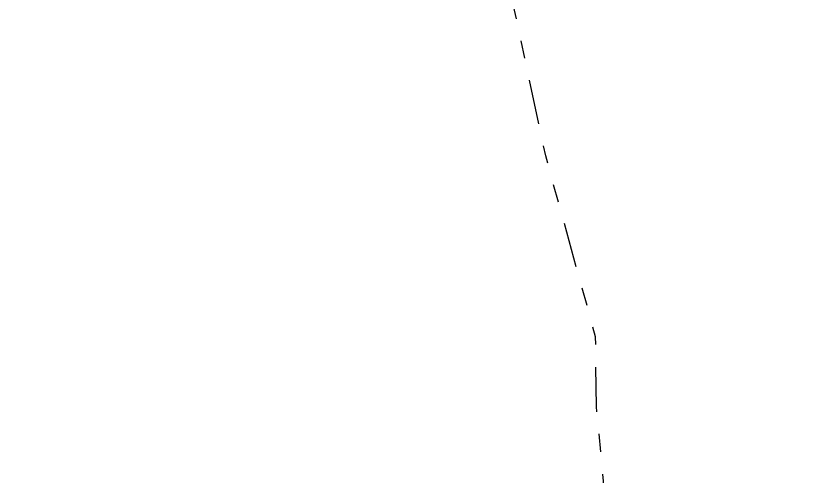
# Model space of a CAD drawing. Header units: feet. Extents: x 2175025 to 2179063, y 467811 to 470338.
# Drawn here: x 2176636.305 to 2176640.688, y 470035.676 to 470038.25 of the extents above; entities that cross this region are included whole.
import ezdxf

# ---------------------------------------------------------------- set-up
doc = ezdxf.new("R2010")
doc.units = ezdxf.units.FT
doc.header["$LTSCALE"] = 0.5
doc.header["$MEASUREMENT"] = 0
doc.linetypes.add('DIVIDE', pattern=[1.25, 0.5, -0.25, 0, -0.25, 0, -0.25])
doc.layers.add('EC', color=35, linetype='DIVIDE')

msp = doc.modelspace()

# ---------------------------------------------------------------- linework, layer by layer
at = {"layer": 'EC', "color": 43, "elevation": 435, "flags": 128}
msp.add_lwpolyline([(2176784.2478, 469958.8846), (2176784.8025, 469961.7083), (2176784.8206, 469961.8727), (2176784.8595, 469962.2005), (2176784.8684, 469962.2906), (2176785.0642, 469964.8117), (2176785.0724, 469965.0819), (2176785.2687, 469967.7807), (2176785.2873, 469968.2768), (2176785.457, 469970.7631), (2176785.4801, 469971.4066), (2176785.6295, 469973.7584), (2176785.6533, 469974.4783), (2176785.7873, 469976.7659), (2176785.8105, 469977.5029), (2176785.9328, 469979.7835), (2176785.9581, 469980.4987), (2176786.07, 469982.808), (2176786.12, 469983.5374), (2176786.2153, 469985.8259), (2176786.223, 469985.9206), (2176786.2139, 469986.5162), (2176786.2266, 469986.7239), (2176786.1778, 469987.2785), (2176786.1773, 469987.5361), (2176786.0932, 469988.0924), (2176786.0764, 469988.3569), (2176785.9519, 469988.9666), (2176785.9268, 469989.186), (2176785.7508, 469989.9045), (2176785.7331, 469990.0224), (2176785.551, 469990.6967), (2176785.5428, 469990.7133), (2176785.5123, 469990.738), (2176785.5058, 469990.7382), (2176785.4813, 469990.7083), (2176785.4733, 469990.6942), (2176785.4505, 469990.6777), (2176785.4399, 469990.664), (2176784.7219, 469990.7985), (2176784.6731, 469990.8353), (2176783.1475, 469991.2772), (2176783.02, 469991.3981), (2176782.1209, 469991.8684), (2176782.0294, 469992.0555), (2176781.6979, 469992.5837), (2176781.7316, 469994.0244), (2176781.5929, 469999.8198), (2176781.5795, 470001.2456), (2176781.875, 470008.0257), (2176781.9022, 470008.3717), (2176782.0608, 470010.2242), (2176781.393, 470015.2589), (2176781.2235, 470016.5603), (2176780.5242, 470022.0352), (2176780.115, 470025.2489), (2176779.664, 470028.8006), (2176778.9952, 470033.8934), (2176778.7708, 470035.6081), (2176777.8413, 470042.4032), (2176777.8315, 470042.4743), (2176777.795, 470042.7511), (2176776.7534, 470049.5173), (2176776.7819, 470051.2853), (2176776.5428, 470055.4551), (2176776.7885, 470056.1653), (2176777.2312, 470056.8713), (2176777.3541, 470057.22), (2176778.1539, 470058.1821), (2176780.0444, 470061.9429), (2176780.1724, 470062.2081), (2176780.0181, 470062.5852), (2176777.5976, 470067.4308), (2176776.6147, 470068.5671), (2176774.4167, 470071.9181), (2176773.6014, 470072.7866), (2176771.3079, 470076.2051), (2176770.6152, 470077.0591), (2176768.1181, 470080.4646), (2176767.5485, 470081.1748), (2176764.771, 470084.6707), (2176764.3988, 470085.1288), (2176761.2643, 470088.8225), (2176761.1728, 470088.9344), (2176760.3054, 470089.9062), (2176757.7612, 470092.3787), (2176757.2748, 470092.8104), (2176754.2551, 470095.6388), (2176752.9816, 470096.6952), (2176750.7542, 470098.9093), (2176748.6229, 470100.5577), (2176746.025, 470101.9954), (2176744.2412, 470102.9153), (2176743.8627, 470103.0261), (2176743.7126, 470103.0792), (2176738.4561, 470104.7698), (2176737.4247, 470104.9922), (2176733.0179, 470106.668), (2176730.8231, 470107.3848), (2176727.6233, 470108.5832), (2176724.2706, 470109.7024), (2176722.1056, 470110.4503), (2176717.9087, 470111.7284), (2176716.3042, 470112.2063), (2176711.8048, 470113.3603), (2176710.0304, 470113.7774), (2176705.9616, 470114.5935), (2176703.0272, 470115.0631), (2176700.3511, 470115.471), (2176695.3955, 470115.8433), (2176695.0552, 470115.8676), (2176694.7874, 470115.8648), (2176692.5537, 470115.7201), (2176689.486, 470115.0184), (2176689.453, 470115.0147), (2176689.2781, 470114.8728), (2176689.1732, 470114.8349), (2176688.0823, 470114.3105), (2176687.0461, 470113.6494), (2176686.3347, 470113.2859), (2176684.9031, 470112.468), (2176684.5977, 470112.297), (2176682.8756, 470111.2838), (2176682.8487, 470111.2676), (2176682.8449, 470111.2652), (2176681.0721, 470110.1446), (2176680.897, 470110.0349), (2176679.2813, 470108.974), (2176678.9819, 470108.7964), (2176677.499, 470107.8319), (2176676.9194, 470107.5947), (2176675.8203, 470107.0404), (2176675.6803, 470106.9774), (2176675.4823, 470106.9298), (2176675.4129, 470106.8793), (2176675.1886, 470106.8087), (2176675.1443, 470106.773), (2176674.7765, 470106.6724), (2176671.2354, 470105.7657), (2176668.7282, 470104.8312), (2176667.175, 470103.6512), (2176666.1017, 470102.8682), (2176664.8511, 470101.3762), (2176664.7869, 470101.2961), (2176664.2804, 470100.8125), (2176663.1413, 470099.7184), (2176662.9685, 470099.5563), (2176661.7021, 470098.1442), (2176661.241, 470097.5928), (2176660.6216, 470096.5761), (2176659.9298, 470095.2442), (2176659.8617, 470095.0134), (2176659.813, 470094.751), (2176659.6629, 470093.4604), (2176659.4871, 470092.0922), (2176659.5076, 470091.908), (2176659.5212, 470091.7909), (2176659.5371, 470091.7665), (2176659.7193, 470091.4435), (2176659.7212, 470091.417), (2176659.7754, 470090.9905), (2176659.7473, 470090.9109), (2176659.5297, 470090.3134), (2176659.3529, 470089.9877), (2176659.0461, 470089.4595), (2176658.5603, 470088.6695), (2176658.4759, 470088.5414), (2176658.3354, 470088.3128), (2176657.9366, 470087.6461), (2176657.8671, 470087.4499), (2176657.5827, 470086.8887), (2176657.5794, 470086.6325), (2176657.54, 470086.3624), (2176657.6754, 470086.1957), (2176658.2919, 470086.1082), (2176658.5961, 470085.8468), (2176659.4532, 470085.997), (2176660.3337, 470085.5108), (2176660.4972, 470085.5895), (2176660.7929, 470085.5567), (2176661.8817, 470086.0419), (2176662.178, 470086.1671), (2176663.5225, 470087.1413), (2176664.0998, 470087.546), (2176665.3402, 470088.6873), (2176666.0629, 470089.3086), (2176667.2971, 470090.5849), (2176668.0415, 470091.2158), (2176669.2575, 470092.4913), (2176669.9661, 470092.6203), (2176670.7161, 470093.1308), (2176670.6626, 470089.0857), (2176670.9857, 470085.506), (2176670.5665, 470078.6906), (2176670.5084, 470075.9951), (2176670.0993, 470068.9701), (2176670.0137, 470066.4405), (2176669.6354, 470059.2436), (2176669.5559, 470056.9789), (2176669.1914, 470049.4808), (2176669.1083, 470047.5434), (2176668.7312, 470039.7475), (2176668.5916, 470037.9332), (2176668.141, 470030.2506), (2176666.8545, 470025.2412), (2176666.4009, 470022.8437), (2176666.8949, 470021.4645), (2176667.0058, 470021.1084), (2176667.3148, 470020.0656), (2176665.8278, 470020.4447), (2176664.1542, 470020.7167), (2176660.8948, 470022.1333), (2176660.2574, 470022.3926), (2176656.9189, 470023.9304), (2176656.232, 470024.2473), (2176653.0612, 470025.7408), (2176652.1508, 470026.1797), (2176649.2639, 470027.5582), (2176648.0206, 470028.1804), (2176645.5393, 470029.3837), (2176643.7568, 470030.367), (2176642.0451, 470031.2354), (2176640.6752, 470032.4207), (2176639.7759, 470033.2259), (2176639.7113, 470033.925), (2176639.5727, 470034.6355), (2176639.5953, 470035.5785), (2176639.5494, 470036.0655), (2176639.5448, 470036.4562), (2176639.2659, 470037.466), (2176639.0307, 470038.5667), (2176638.5049, 470039.8125), (2176638.0314, 470040.8795), (2176637.7366, 470041.7182), (2176637.1311, 470043.3121), (2176636.4456, 470045.1963), (2176636.2382, 470045.7537), (2176636.0615, 470046.2231), (2176635.2516, 470048.0819), (2176634.4323, 470049.974), (2176634.2056, 470050.3382), (2176633.4886, 470051.5946), (2176633.0146, 470052.4189), (2176632.864, 470052.7212), (2176630.6848, 470056.1307), (2176629.7942, 470058.2883), (2176629.0098, 470059.8382), (2176628.0746, 470063.0057), (2176627.9413, 470063.3706), (2176627.9004, 470063.6255), (2176627.5467, 470064.9782), (2176627.4159, 470066.193), (2176627.2997, 470066.5982), (2176626.8346, 470068.1485), (2176626.7241, 470068.5142), (2176626.2022, 470070.1468), (2176626.1123, 470070.4364), (2176625.5392, 470072.1708), (2176625.4785, 470072.3623), (2176624.8499, 470074.2167), (2176624.8258, 470074.2914), (2176624.456, 470075.3544), (2176624.1461, 470076.2251), (2176624.1149, 470076.3009), (2176623.872, 470076.9505)], dxfattribs=at)

doc.saveas('drawing.dxf')
